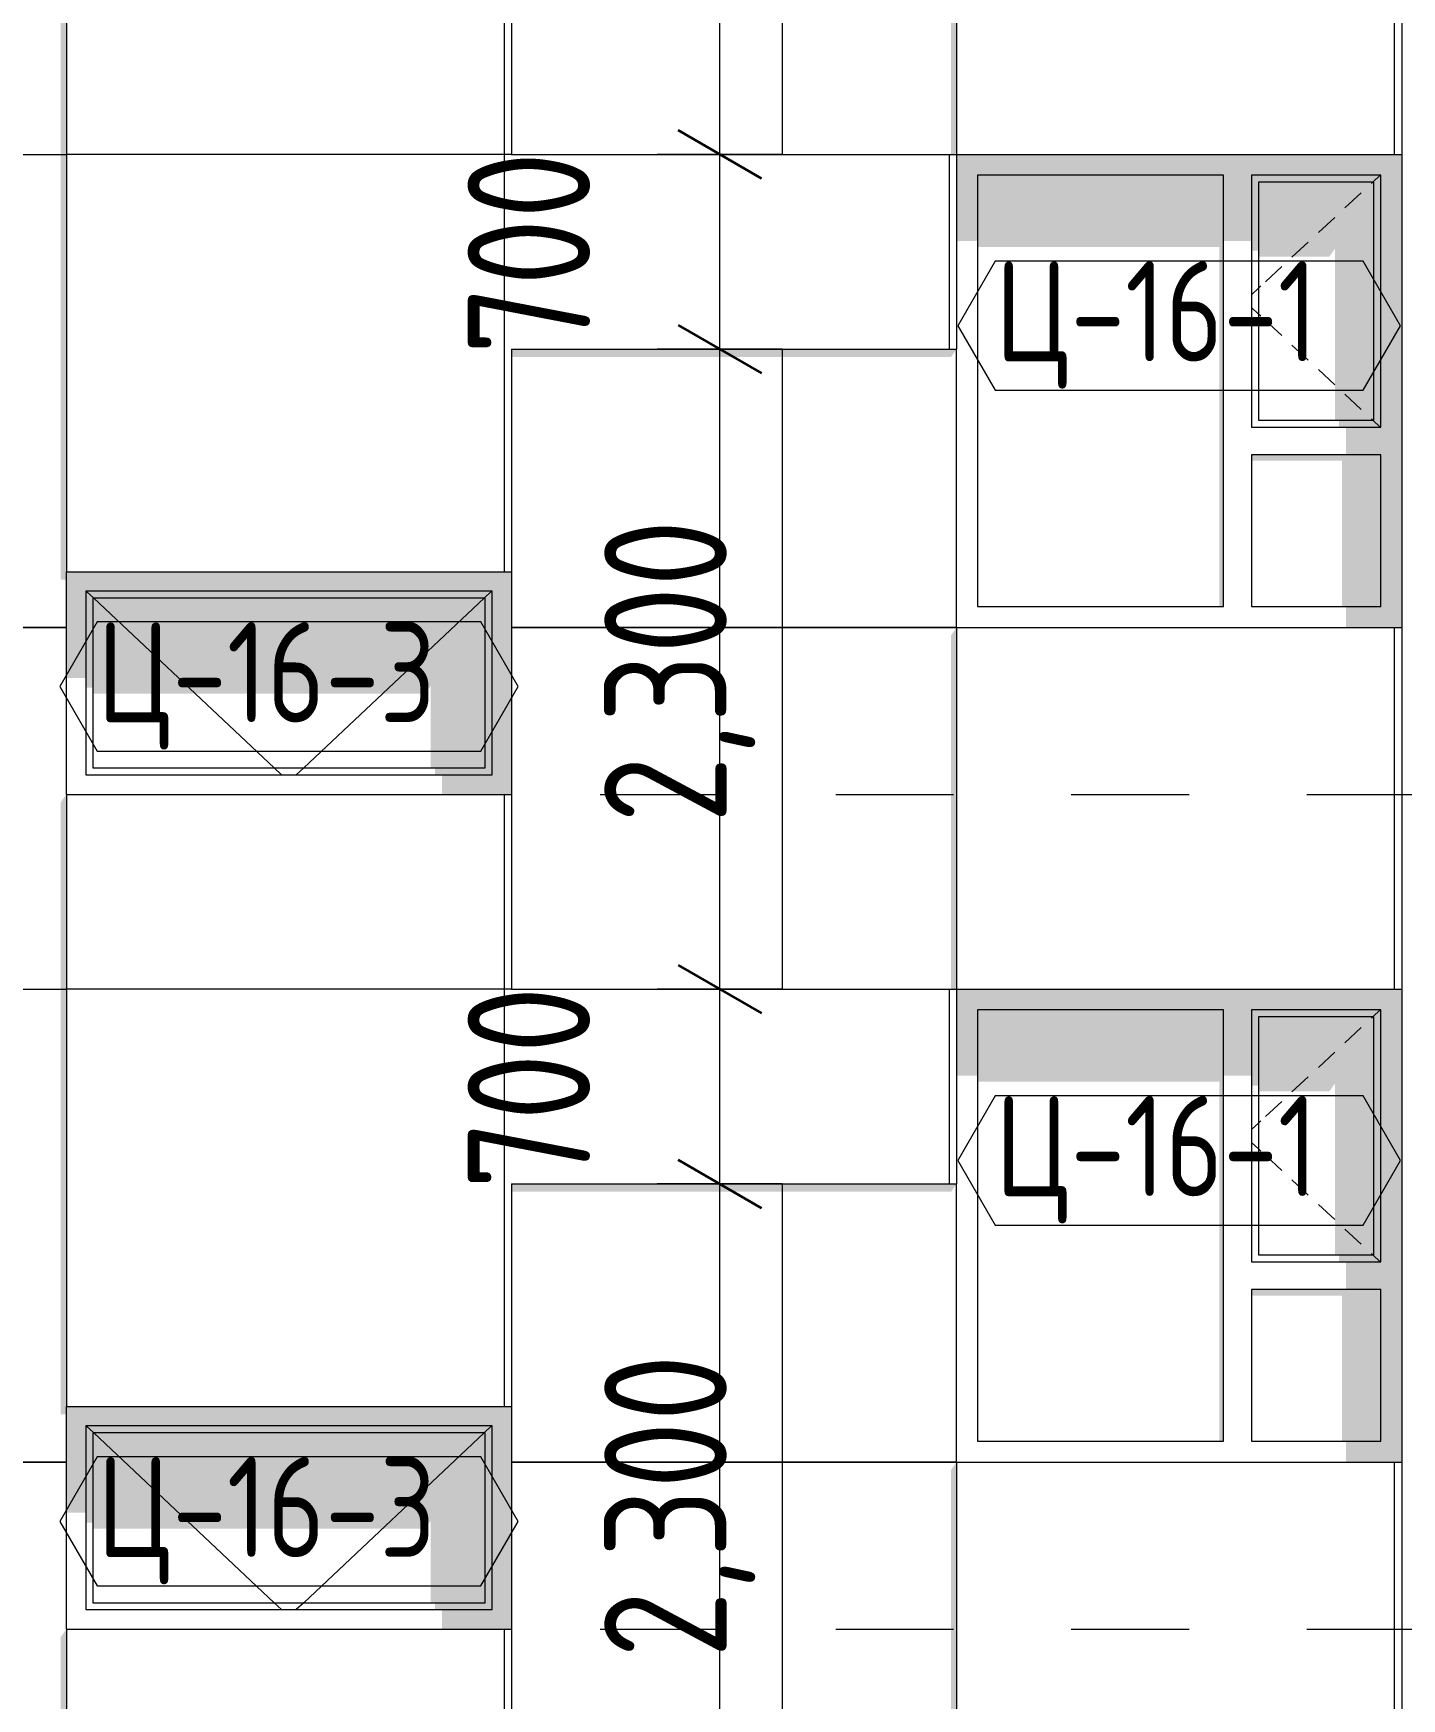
# Model space of a CAD drawing. Header units: millimetres. Extents: x 18162 to 7085488, y 72188 to 247925.
# Drawn here: x 4823421 to 4828340, y 91587 to 97572 of the extents above; entities that cross this region are included whole.
import ezdxf

# ---------------------------------------------------------------- set-up
doc = ezdxf.new("R2010")
doc.units = ezdxf.units.MM
doc.header["$MEASUREMENT"] = 0
doc.linetypes.add('Dashed', pattern=[423.333333, 211.666667, -211.666667])
doc.layers.add('Archicad Windows', color=7, linetype='Continuous')
doc.layers.add('Structural - Bearing', color=7, linetype='Continuous')
doc.styles.add('GENERATED_STYLE_3', font='', dxfattribs={"width": 0.8})
doc.styles.get('GENERATED_STYLE_3').set_extended_font_data('ISOCPEUR MON')
doc.dimstyles.new('GENERATED_STYLE__16', dxfattribs={"dimtxt": 440.00001, "dimasz": 228, "dimexe": 0.18, "dimexo": 0.0625, "dimgap": 0, "dimtad": 1, "dimdec": 0, "dimzin": 0, "dimdsep": 46, "dimtxsty": 'GENERATED_STYLE_3', "dimblk": 'ARROWHEAD_2', "dimblk1": 'ARROWHEAD_2', "dimblk2": 'ARROWHEAD_2', "dimcen": 0.09, "dimse1": 1, "dimse2": 1, "dimclrd": 13, "dimclre": 13, "dimclrt": 13, "dimadec": 0, "dimazin": 0, "dimtfac": 1, "dimtdec": 4, "dimtmove": 0, "dimatfit": 3, "dimfxl": 1, "dimtolj": 1, "dimtzin": 0, "dimarcsym": 0})

# ---------------------------------------------------------------- blocks, each defined once
blk = doc.blocks.new('*X1772', base_point=(4860813, 82836.7))
at = {"layer": 'Structural - Bearing', "color": 8, "linetype": 'Continuous', "lineweight": 13}
for p, q in [((4822913, 94136.7), (4823539.5, 94136.7)), ((4822913, 92436.7), (4823539.5, 92436.7)), ((4823539.5, 92436.7), (4822913, 92436.7))]:
    blk.add_line(p, q, dxfattribs=at)
blk = doc.blocks.new('*X1773', base_point=(4860813, 82836.7))
at = {"layer": 'Structural - Bearing', "color": 8, "linetype": 'Continuous', "lineweight": 13}
for p, q in [((4826113, 93436.7), (4826113, 92436.7)), ((4825139.5, 92436.7), (4825613, 92436.7)), ((4825613, 92436.7), (4825139.5, 92436.7)), ((4826113, 92436.7), (4825613, 92436.7)), ((4825613, 92436.7), (4826113, 92436.7)), ((4826113, 92436.7), (4826739.5, 92436.7)), ((4826113, 92436.7), (4826113, 91836.7)), ((4826739.5, 92436.7), (4826113, 92436.7)), ((4826113, 91836.7), (4826113, 91736.7))]:
    blk.add_line(p, q, dxfattribs=at)
blk = doc.blocks.new('*X1774', base_point=(4860813, 82836.7))
at = {"layer": 'Structural - Bearing', "color": 8, "linetype": 'Continuous', "lineweight": 13}
for p, q in [((4826113, 94736.7), (4826113, 94136.7)), ((4825139.5, 94136.7), (4825613, 94136.7)), ((4825613, 94136.7), (4826113, 94136.7)), ((4826113, 94136.7), (4826739.5, 94136.7))]:
    blk.add_line(p, q, dxfattribs=at)
blk = doc.blocks.new('*X1780', base_point=(4860813, 82836.7))
at = {"layer": 'Structural - Bearing', "color": 8, "linetype": 'Continuous', "lineweight": 13}
for p, q in [((4822913, 97136.7), (4823539.5, 97136.7)), ((4822913, 95436.7), (4823539.5, 95436.7)), ((4823539.5, 95436.7), (4822913, 95436.7))]:
    blk.add_line(p, q, dxfattribs=at)
blk = doc.blocks.new('*X1784', base_point=(4860813, 82836.7))
at = {"layer": 'Structural - Bearing', "color": 8, "linetype": 'Continuous', "lineweight": 13}
for p, q in [((4826113, 97736.7), (4826113, 97136.7)), ((4825139.5, 97136.7), (4825613, 97136.7)), ((4825613, 97136.7), (4826113, 97136.7)), ((4826113, 97136.7), (4826739.5, 97136.7))]:
    blk.add_line(p, q, dxfattribs=at)
blk = doc.blocks.new('*X1785', base_point=(4860813, 82836.7))
at = {"layer": 'Structural - Bearing', "color": 8, "linetype": 'Continuous', "lineweight": 13}
for p, q in [((4826113, 96436.7), (4826113, 95436.7)), ((4825139.5, 95436.7), (4825613, 95436.7)), ((4825613, 95436.7), (4825139.5, 95436.7)), ((4826113, 95436.7), (4825613, 95436.7)), ((4825613, 95436.7), (4826113, 95436.7)), ((4826113, 95436.7), (4826739.5, 95436.7)), ((4826113, 95436.7), (4826113, 94836.7)), ((4826739.5, 95436.7), (4826113, 95436.7)), ((4826113, 94836.7), (4826113, 94736.7))]:
    blk.add_line(p, q, dxfattribs=at)
blk = doc.blocks.new('*X1975', base_point=(4860813, 82836.7))
at = {"layer": 'Structural - Bearing', "color": 8, "linetype": 'Continuous', "lineweight": 13}
for p, q in [((4826113, 91736.7), (4826113, 91136.7)), ((4826302.2, 91136.7), (4826739.5, 91136.7))]:
    blk.add_line(p, q, dxfattribs=at)
blk = doc.blocks.new('*X1992', base_point=(4860813, 82836.7))
at = {"layer": 'Structural - Bearing', "color": 7, "linetype": 'Continuous', "lineweight": 9}
for p, q in [((4825113, 91836.7), (4825113, 89636.7)), ((4824013, 91136.7), (4823539.5, 91136.7)), ((4825113, 91136.7), (4824013, 91136.7)), ((4825139.5, 91136.7), (4825113, 91136.7))]:
    blk.add_line(p, q, dxfattribs=at)
blk = doc.blocks.new('*X1993', base_point=(4860813, 82836.7))
at = {"layer": 'Structural - Bearing', "color": 7, "linetype": 'Continuous', "lineweight": 9}
for p, q in [((4825113, 94836.7), (4825113, 92636.7)), ((4824013, 94136.7), (4823539.5, 94136.7)), ((4825113, 94136.7), (4824013, 94136.7)), ((4825139.5, 94136.7), (4825113, 94136.7))]:
    blk.add_line(p, q, dxfattribs=at)
blk = doc.blocks.new('*X1994', base_point=(4860813, 82836.7))
at = {"layer": 'Structural - Bearing', "color": 7, "linetype": 'Continuous', "lineweight": 9}
for p, q in [((4825113, 97836.7), (4825113, 95636.7)), ((4824013, 97136.7), (4823539.5, 97136.7)), ((4825113, 97136.7), (4824013, 97136.7)), ((4825139.5, 97136.7), (4825113, 97136.7))]:
    blk.add_line(p, q, dxfattribs=at)
blk = doc.blocks.new('*X2008', base_point=(4860813, 82836.7))
at = {"layer": 'Structural - Bearing', "color": 7, "linetype": 'Continuous', "lineweight": 9}
blk.add_line((4826713, 94136.7), (4826713, 93436.7), dxfattribs=at)
blk = doc.blocks.new('*X2009', base_point=(4860813, 82836.7))
at = {"layer": 'Structural - Bearing', "color": 7, "linetype": 'Continuous', "lineweight": 9}
blk.add_line((4826713, 97136.7), (4826713, 96436.7), dxfattribs=at)
blk = doc.blocks.new('*X2021', base_point=(4860813, 82836.7))
at = {"layer": 'Structural - Bearing', "color": 7, "linetype": 'Continuous', "lineweight": 9}
for p, q in [((4828313, 92436.7), (4828313, 91836.7)), ((4828313, 91836.7), (4828313, 91136.7))]:
    blk.add_line(p, q, dxfattribs=at)
blk = doc.blocks.new('*X2022', base_point=(4860813, 82836.7))
at = {"layer": 'Structural - Bearing', "color": 7, "linetype": 'Continuous', "lineweight": 9}
for p, q in [((4828313, 95436.7), (4828313, 94836.7)), ((4828313, 94836.7), (4828313, 94136.7))]:
    blk.add_line(p, q, dxfattribs=at)
blk = doc.blocks.new('*X2023', base_point=(4860813, 82836.7))
at = {"layer": 'Structural - Bearing', "color": 7, "linetype": 'Continuous', "lineweight": 9}
for p, q in [((4828313, 98436.7), (4828313, 97836.7)), ((4828313, 97836.7), (4828313, 97136.7))]:
    blk.add_line(p, q, dxfattribs=at)
blk = doc.blocks.new('*D2126', base_point=(4860813, 82836.7))
at = {"color": 13, "linetype": 'Continuous', "lineweight": 13}
for p, q in [((4825888.1, 91136.7), (4825888.1, 93436.7)), ((4826113.1, 91136.7), (4825663.1, 91136.7)), ((4825888.1, 90436.7), (4825888.1, 91136.7)), ((4826113.1, 90436.7), (4825663.1, 90436.7))]:
    blk.add_line(p, q, dxfattribs=at)
at = {"color": 12, "linetype": 'Continuous', "lineweight": 35}
for p, q in [((4825738.1, 91223.3), (4826038.1, 91050.1)), ((4825738.1, 90523.3), (4826038.1, 90350.1))]:
    blk.add_line(p, q, dxfattribs=at)
blk = doc.blocks.new('ARROWHEAD_2')
at = {"color": 0, "linetype": 'Continuous', "lineweight": 0}
for p, q in [((-0.378, -0.655), (0.378, 0.655)), ((0, 0), (-1, 0))]:
    blk.add_line(p, q, dxfattribs=at)
blk = doc.blocks.new('*D2127', base_point=(4860813, 82836.7))
at = {"color": 12, "linetype": 'Continuous', "lineweight": 35}
for p, q in [((4825738.1, 93523.3), (4826038.1, 93350.1)), ((4825738.1, 91223.3), (4826038.1, 91050.1))]:
    blk.add_line(p, q, dxfattribs=at)
at = {"color": 13, "linetype": 'Continuous', "lineweight": 13}
for p, q in [((4826113.1, 93436.7), (4825663.1, 93436.7)), ((4825888.1, 91136.7), (4825888.1, 93436.7))]:
    blk.add_line(p, q, dxfattribs=at)
at = {"color": 13, "lineweight": 13, "char_height": 440, "attachment_point": 7, "rotation": 90, "style": 'GENERATED_STYLE_3'}
for s, insert in [('\\A1;{\\pql;\\fISOCPEUR MON|b0|i0|c0|p0;\\W0.800000;700}', (4825421.8, 93417.8)), ('\\A1;{\\pql;\\fISOCPEUR MON|b0|i0|c0|p0;\\W0.800000;2,300}', (4826015.7, 91733.4))]:
    blk.add_mtext(s, dxfattribs=dict(at, insert=insert))
blk = doc.blocks.new('*D2128', base_point=(4860813, 82836.7))
at = {"color": 13, "linetype": 'Continuous', "lineweight": 13}
for p, q in [((4825888.1, 94136.7), (4825888.1, 96436.7)), ((4826113.1, 94136.7), (4825663.1, 94136.7)), ((4825888.1, 93436.7), (4825888.1, 94136.7)), ((4826113.1, 93436.7), (4825663.1, 93436.7))]:
    blk.add_line(p, q, dxfattribs=at)
at = {"color": 12, "linetype": 'Continuous', "lineweight": 35}
for p, q in [((4825738.1, 94223.3), (4826038.1, 94050.1)), ((4825738.1, 93523.3), (4826038.1, 93350.1))]:
    blk.add_line(p, q, dxfattribs=at)
blk = doc.blocks.new('*D2129', base_point=(4860813, 82836.7))
at = {"color": 12, "linetype": 'Continuous', "lineweight": 35}
for p, q in [((4825738.1, 96523.3), (4826038.1, 96350.1)), ((4825738.1, 94223.3), (4826038.1, 94050.1))]:
    blk.add_line(p, q, dxfattribs=at)
at = {"color": 13, "linetype": 'Continuous', "lineweight": 13}
for p, q in [((4826113.1, 96436.7), (4825663.1, 96436.7)), ((4825888.1, 94136.7), (4825888.1, 96436.7))]:
    blk.add_line(p, q, dxfattribs=at)
at = {"color": 13, "lineweight": 13, "char_height": 440, "attachment_point": 7, "rotation": 90, "style": 'GENERATED_STYLE_3'}
for s, insert in [('\\A1;{\\pql;\\fISOCPEUR MON|b0|i0|c0|p0;\\W0.800000;700}', (4825421.8, 96417.8)), ('\\A1;{\\pql;\\fISOCPEUR MON|b0|i0|c0|p0;\\W0.800000;2,300}', (4826015.7, 94733.4))]:
    blk.add_mtext(s, dxfattribs=dict(at, insert=insert))
blk = doc.blocks.new('*D2130', base_point=(4860813, 82836.7))
at = {"color": 13, "linetype": 'Continuous', "lineweight": 13}
for p, q in [((4825888.1, 97136.7), (4825888.1, 99436.7)), ((4826113.1, 97136.7), (4825663.1, 97136.7)), ((4825888.1, 96436.7), (4825888.1, 97136.7)), ((4826113.1, 96436.7), (4825663.1, 96436.7))]:
    blk.add_line(p, q, dxfattribs=at)
at = {"color": 12, "linetype": 'Continuous', "lineweight": 35}
for p, q in [((4825738.1, 97223.3), (4826038.1, 97050.1)), ((4825738.1, 96523.3), (4826038.1, 96350.1))]:
    blk.add_line(p, q, dxfattribs=at)
blk = doc.blocks.new('*D2131', base_point=(4860813, 82836.7))
at = {"color": 12, "linetype": 'Continuous', "lineweight": 35}
for p, q in [((4825738.1, 99523.3), (4826038.1, 99350.1)), ((4825738.1, 97223.3), (4826038.1, 97050.1))]:
    blk.add_line(p, q, dxfattribs=at)
at = {"color": 13, "linetype": 'Continuous', "lineweight": 13}
for p, q in [((4826113.1, 99436.7), (4825663.1, 99436.7)), ((4825888.1, 97136.7), (4825888.1, 99436.7))]:
    blk.add_line(p, q, dxfattribs=at)
at = {"color": 13, "lineweight": 13, "char_height": 440, "attachment_point": 7, "rotation": 90, "style": 'GENERATED_STYLE_3'}
for s, insert in [('\\A1;{\\pql;\\fISOCPEUR MON|b0|i0|c0|p0;\\W0.800000;700}', (4825421.8, 99417.8)), ('\\A1;{\\pql;\\fISOCPEUR MON|b0|i0|c0|p0;\\W0.800000;2,300}', (4826015.7, 97733.4))]:
    blk.add_mtext(s, dxfattribs=dict(at, insert=insert))
blk = doc.blocks.new('Label_3_3', base_point=(4827539.5, 93286.7))
at = {"color": 13, "linetype": 'Continuous', "lineweight": 13, "flags": 128}
blk.add_lwpolyline([(4826744.4, 93520.9), (4826878.5, 93288.7), (4828200.6, 93288.7), (4828334.7, 93520.9), (4828200.6, 93753.2), (4826878.5, 93753.2)], close=True, dxfattribs=at)
at = {"color": 13, "lineweight": 13, "insert": (4826878.5, 93752.5), "char_height": 360, "attachment_point": 1, "style": 'GENERATED_STYLE_3'}
blk.add_mtext('\\A1;{\\pql;\\pt0,253000;\\fISOCPEUR MON|b0|i0|c0|p0;\\W0.800000;Ц-16-1\\fISOCPEUR MON|b0|i0|c0|p0;\\W0.800000;\\A1{\\H.66x;\\S^  ;}\\fISOCPEUR MON|b0|i0|c0|p0;\\W0.800000;\\fISOCPEUR MON|b0|i0|c0|p0;\\W0.800000;\\A1{\\H.66x;\\S^  ;}\\fISOCPEUR MON|b0|i0|c0|p0;\\W0.800000; \\fISOCPEUR MON|b0|i0|c0|p0;\\W0.800000;\\fISOCPEUR MON|b0|i0|c0|p0;\\W0.800000;\\fISOCPEUR MON|b0|i0|c0|p0;\\W0.800000;\\fISOCPEUR MON|b0|i0|c0|p0;\\W0.800000;\\fISOCPEUR MON|b0|i0|c0|p0;\\W0.800000;\\fISOCPEUR MON|b0|i0|c0|p0;\\W0.800000;\\fISOCPEUR MON|b0|i0|c0|p0;\\W0.800000;\\fISOCPEUR MON|b0|i0|c0|p0;\\W0.800000;\\fISOCPEUR MON|b0|i0|c0|p0;\\W0.800000;\\fISOCPEUR MON|b0|i0|c0|p0;\\W0.800000;\\fISOCPEUR MON|b0|i0|c0|p0;\\W0.800000;\\fISOCPEUR MON|b0|i0|c0|p0;\\W0.800000;\\fISOCPEUR MON|b0|i0|c0|p0;\\W0.800000;\\fISOCPEUR MON|b0|i0|c0|p0;\\W0.800000;\\fISOCPEUR MON|b0|i0|c0|p0;\\W0.800000;\\fISOCPEUR MON|b0|i0|c0|p0;\\W0.800000;\\fISOCPEUR MON|b0|i0|c0|p0;\\W0.800000;\\fISOCPEUR MON|b0|i0|c0|p0;\\W0.800000;\\fISOCPEUR MON|b0|i0|c0|p0;\\W0.800000;\\fISOCPEUR MON|b0|i0|c0|p0;\\W0.800000;\\fISOCPEUR MON|b0|i0|c0|p0;\\W0.800000;\\fISOCPEUR MON|b0|i0|c0|p0;\\W0.800000;\\fISOCPEUR MON|b0|i0|c0|p0;\\W0.800000;\\fISOCPEUR MON|b0|i0|c0|p0;\\W0.800000;\\fISOCPEUR MON|b0|i0|c0|p0;\\W0.800000;\\fISOCPEUR MON|b0|i0|c0|p0;\\W0.800000;\\fISOCPEUR MON|b0|i0|c0|p0;\\W0.800000;\\fISOCPEUR MON|b0|i0|c0|p0;\\W0.800000;\\fISOCPEUR MON|b0|i0|c0|p0;\\W0.800000;\\fISOCPEUR MON|b0|i0|c0|p0;\\W0.800000;\\fISOCPEUR MON|b0|i0|c0|p0;\\W0.800000;\\fISOCPEUR MON|b0|i0|c0|p0;\\W0.800000;\\fISOCPEUR MON|b0|i0|c0|p0;\\W0.800000;\\fISOCPEUR MON|b0|i0|c0|p0;\\W0.800000;\\fISOCPEUR MON|b0|i0|c0|p0;\\W0.800000;\\fISOCPEUR MON|b0|i0|c0|p0;\\W0.800000;\\fISOCPEUR MON|b0|i0|c0|p0;\\W0.800000;\\fISOCPEUR MON|b0|i0|c0|p0;\\W0.800000;\\fISOCPEUR MON|b0|i0|c0|p0;\\W0.800000;\\fISOCPEUR MON|b0|i0|c0|p0;\\W0.800000;\\fISOCPEUR MON|b0|i0|c0|p0;\\W0.800000;\\fISOCPEUR MON|b0|i0|c0|p0;\\W0.800000;\\fISOCPEUR MON|b0|i0|c0|p0;\\W0.800000;}', dxfattribs=at)
blk = doc.blocks.new('Label_5_3', base_point=(4824339.5, 91989.7))
at = {"color": 13, "linetype": 'Continuous', "lineweight": 13, "flags": 128}
blk.add_lwpolyline([(4823515.6, 92224), (4823649.7, 91991.7), (4825029.3, 91991.7), (4825163.4, 92224), (4825029.3, 92456.2), (4823649.7, 92456.2)], close=True, dxfattribs=at)
at = {"color": 13, "lineweight": 13, "insert": (4823649.7, 92455.5), "char_height": 360, "attachment_point": 1, "style": 'GENERATED_STYLE_3'}
blk.add_mtext('\\A1;{\\pql;\\pt0,253000;\\fISOCPEUR MON|b0|i0|c0|p0;\\W0.800000;Ц-16-3\\fISOCPEUR MON|b0|i0|c0|p0;\\W0.800000;\\A1{\\H.66x;\\S^  ;}\\fISOCPEUR MON|b0|i0|c0|p0;\\W0.800000;\\fISOCPEUR MON|b0|i0|c0|p0;\\W0.800000;\\A1{\\H.66x;\\S^  ;}\\fISOCPEUR MON|b0|i0|c0|p0;\\W0.800000; \\fISOCPEUR MON|b0|i0|c0|p0;\\W0.800000;\\fISOCPEUR MON|b0|i0|c0|p0;\\W0.800000;\\fISOCPEUR MON|b0|i0|c0|p0;\\W0.800000;\\fISOCPEUR MON|b0|i0|c0|p0;\\W0.800000;\\fISOCPEUR MON|b0|i0|c0|p0;\\W0.800000;\\fISOCPEUR MON|b0|i0|c0|p0;\\W0.800000;\\fISOCPEUR MON|b0|i0|c0|p0;\\W0.800000;\\fISOCPEUR MON|b0|i0|c0|p0;\\W0.800000;\\fISOCPEUR MON|b0|i0|c0|p0;\\W0.800000;\\fISOCPEUR MON|b0|i0|c0|p0;\\W0.800000;\\fISOCPEUR MON|b0|i0|c0|p0;\\W0.800000;\\fISOCPEUR MON|b0|i0|c0|p0;\\W0.800000;\\fISOCPEUR MON|b0|i0|c0|p0;\\W0.800000;\\fISOCPEUR MON|b0|i0|c0|p0;\\W0.800000;\\fISOCPEUR MON|b0|i0|c0|p0;\\W0.800000;\\fISOCPEUR MON|b0|i0|c0|p0;\\W0.800000;\\fISOCPEUR MON|b0|i0|c0|p0;\\W0.800000;\\fISOCPEUR MON|b0|i0|c0|p0;\\W0.800000;\\fISOCPEUR MON|b0|i0|c0|p0;\\W0.800000;\\fISOCPEUR MON|b0|i0|c0|p0;\\W0.800000;\\fISOCPEUR MON|b0|i0|c0|p0;\\W0.800000;\\fISOCPEUR MON|b0|i0|c0|p0;\\W0.800000;\\fISOCPEUR MON|b0|i0|c0|p0;\\W0.800000;\\fISOCPEUR MON|b0|i0|c0|p0;\\W0.800000;\\fISOCPEUR MON|b0|i0|c0|p0;\\W0.800000;\\fISOCPEUR MON|b0|i0|c0|p0;\\W0.800000;\\fISOCPEUR MON|b0|i0|c0|p0;\\W0.800000;\\fISOCPEUR MON|b0|i0|c0|p0;\\W0.800000;\\fISOCPEUR MON|b0|i0|c0|p0;\\W0.800000;\\fISOCPEUR MON|b0|i0|c0|p0;\\W0.800000;\\fISOCPEUR MON|b0|i0|c0|p0;\\W0.800000;\\fISOCPEUR MON|b0|i0|c0|p0;\\W0.800000;\\fISOCPEUR MON|b0|i0|c0|p0;\\W0.800000;\\fISOCPEUR MON|b0|i0|c0|p0;\\W0.800000;\\fISOCPEUR MON|b0|i0|c0|p0;\\W0.800000;\\fISOCPEUR MON|b0|i0|c0|p0;\\W0.800000;\\fISOCPEUR MON|b0|i0|c0|p0;\\W0.800000;\\fISOCPEUR MON|b0|i0|c0|p0;\\W0.800000;\\fISOCPEUR MON|b0|i0|c0|p0;\\W0.800000;\\fISOCPEUR MON|b0|i0|c0|p0;\\W0.800000;\\fISOCPEUR MON|b0|i0|c0|p0;\\W0.800000;\\fISOCPEUR MON|b0|i0|c0|p0;\\W0.800000;\\fISOCPEUR MON|b0|i0|c0|p0;\\W0.800000;}', dxfattribs=at)
blk = doc.blocks.new('Label_8_3', base_point=(4827539.5, 96286.7))
at = {"color": 13, "linetype": 'Continuous', "lineweight": 13, "flags": 128}
blk.add_lwpolyline([(4826744.4, 96520.9), (4826878.5, 96288.7), (4828200.6, 96288.7), (4828334.7, 96520.9), (4828200.6, 96753.2), (4826878.5, 96753.2)], close=True, dxfattribs=at)
at = {"color": 13, "lineweight": 13, "insert": (4826878.5, 96752.5), "char_height": 360, "attachment_point": 1, "style": 'GENERATED_STYLE_3'}
blk.add_mtext('\\A1;{\\pql;\\pt0,253000;\\fISOCPEUR MON|b0|i0|c0|p0;\\W0.800000;Ц-16-1\\fISOCPEUR MON|b0|i0|c0|p0;\\W0.800000;\\A1{\\H.66x;\\S^  ;}\\fISOCPEUR MON|b0|i0|c0|p0;\\W0.800000;\\fISOCPEUR MON|b0|i0|c0|p0;\\W0.800000;\\A1{\\H.66x;\\S^  ;}\\fISOCPEUR MON|b0|i0|c0|p0;\\W0.800000; \\fISOCPEUR MON|b0|i0|c0|p0;\\W0.800000;\\fISOCPEUR MON|b0|i0|c0|p0;\\W0.800000;\\fISOCPEUR MON|b0|i0|c0|p0;\\W0.800000;\\fISOCPEUR MON|b0|i0|c0|p0;\\W0.800000;\\fISOCPEUR MON|b0|i0|c0|p0;\\W0.800000;\\fISOCPEUR MON|b0|i0|c0|p0;\\W0.800000;\\fISOCPEUR MON|b0|i0|c0|p0;\\W0.800000;\\fISOCPEUR MON|b0|i0|c0|p0;\\W0.800000;\\fISOCPEUR MON|b0|i0|c0|p0;\\W0.800000;\\fISOCPEUR MON|b0|i0|c0|p0;\\W0.800000;\\fISOCPEUR MON|b0|i0|c0|p0;\\W0.800000;\\fISOCPEUR MON|b0|i0|c0|p0;\\W0.800000;\\fISOCPEUR MON|b0|i0|c0|p0;\\W0.800000;\\fISOCPEUR MON|b0|i0|c0|p0;\\W0.800000;\\fISOCPEUR MON|b0|i0|c0|p0;\\W0.800000;\\fISOCPEUR MON|b0|i0|c0|p0;\\W0.800000;\\fISOCPEUR MON|b0|i0|c0|p0;\\W0.800000;\\fISOCPEUR MON|b0|i0|c0|p0;\\W0.800000;\\fISOCPEUR MON|b0|i0|c0|p0;\\W0.800000;\\fISOCPEUR MON|b0|i0|c0|p0;\\W0.800000;\\fISOCPEUR MON|b0|i0|c0|p0;\\W0.800000;\\fISOCPEUR MON|b0|i0|c0|p0;\\W0.800000;\\fISOCPEUR MON|b0|i0|c0|p0;\\W0.800000;\\fISOCPEUR MON|b0|i0|c0|p0;\\W0.800000;\\fISOCPEUR MON|b0|i0|c0|p0;\\W0.800000;\\fISOCPEUR MON|b0|i0|c0|p0;\\W0.800000;\\fISOCPEUR MON|b0|i0|c0|p0;\\W0.800000;\\fISOCPEUR MON|b0|i0|c0|p0;\\W0.800000;\\fISOCPEUR MON|b0|i0|c0|p0;\\W0.800000;\\fISOCPEUR MON|b0|i0|c0|p0;\\W0.800000;\\fISOCPEUR MON|b0|i0|c0|p0;\\W0.800000;\\fISOCPEUR MON|b0|i0|c0|p0;\\W0.800000;\\fISOCPEUR MON|b0|i0|c0|p0;\\W0.800000;\\fISOCPEUR MON|b0|i0|c0|p0;\\W0.800000;\\fISOCPEUR MON|b0|i0|c0|p0;\\W0.800000;\\fISOCPEUR MON|b0|i0|c0|p0;\\W0.800000;\\fISOCPEUR MON|b0|i0|c0|p0;\\W0.800000;\\fISOCPEUR MON|b0|i0|c0|p0;\\W0.800000;\\fISOCPEUR MON|b0|i0|c0|p0;\\W0.800000;\\fISOCPEUR MON|b0|i0|c0|p0;\\W0.800000;\\fISOCPEUR MON|b0|i0|c0|p0;\\W0.800000;\\fISOCPEUR MON|b0|i0|c0|p0;\\W0.800000;\\fISOCPEUR MON|b0|i0|c0|p0;\\W0.800000;}', dxfattribs=at)
blk = doc.blocks.new('Label_10_3', base_point=(4824339.5, 94989.7))
at = {"color": 13, "linetype": 'Continuous', "lineweight": 13, "flags": 128}
blk.add_lwpolyline([(4823515.6, 95224), (4823649.7, 94991.7), (4825029.3, 94991.7), (4825163.4, 95224), (4825029.3, 95456.2), (4823649.7, 95456.2)], close=True, dxfattribs=at)
at = {"color": 13, "lineweight": 13, "insert": (4823649.7, 95455.5), "char_height": 360, "attachment_point": 1, "style": 'GENERATED_STYLE_3'}
blk.add_mtext('\\A1;{\\pql;\\pt0,253000;\\fISOCPEUR MON|b0|i0|c0|p0;\\W0.800000;Ц-16-3\\fISOCPEUR MON|b0|i0|c0|p0;\\W0.800000;\\A1{\\H.66x;\\S^  ;}\\fISOCPEUR MON|b0|i0|c0|p0;\\W0.800000;\\fISOCPEUR MON|b0|i0|c0|p0;\\W0.800000;\\A1{\\H.66x;\\S^  ;}\\fISOCPEUR MON|b0|i0|c0|p0;\\W0.800000; \\fISOCPEUR MON|b0|i0|c0|p0;\\W0.800000;\\fISOCPEUR MON|b0|i0|c0|p0;\\W0.800000;\\fISOCPEUR MON|b0|i0|c0|p0;\\W0.800000;\\fISOCPEUR MON|b0|i0|c0|p0;\\W0.800000;\\fISOCPEUR MON|b0|i0|c0|p0;\\W0.800000;\\fISOCPEUR MON|b0|i0|c0|p0;\\W0.800000;\\fISOCPEUR MON|b0|i0|c0|p0;\\W0.800000;\\fISOCPEUR MON|b0|i0|c0|p0;\\W0.800000;\\fISOCPEUR MON|b0|i0|c0|p0;\\W0.800000;\\fISOCPEUR MON|b0|i0|c0|p0;\\W0.800000;\\fISOCPEUR MON|b0|i0|c0|p0;\\W0.800000;\\fISOCPEUR MON|b0|i0|c0|p0;\\W0.800000;\\fISOCPEUR MON|b0|i0|c0|p0;\\W0.800000;\\fISOCPEUR MON|b0|i0|c0|p0;\\W0.800000;\\fISOCPEUR MON|b0|i0|c0|p0;\\W0.800000;\\fISOCPEUR MON|b0|i0|c0|p0;\\W0.800000;\\fISOCPEUR MON|b0|i0|c0|p0;\\W0.800000;\\fISOCPEUR MON|b0|i0|c0|p0;\\W0.800000;\\fISOCPEUR MON|b0|i0|c0|p0;\\W0.800000;\\fISOCPEUR MON|b0|i0|c0|p0;\\W0.800000;\\fISOCPEUR MON|b0|i0|c0|p0;\\W0.800000;\\fISOCPEUR MON|b0|i0|c0|p0;\\W0.800000;\\fISOCPEUR MON|b0|i0|c0|p0;\\W0.800000;\\fISOCPEUR MON|b0|i0|c0|p0;\\W0.800000;\\fISOCPEUR MON|b0|i0|c0|p0;\\W0.800000;\\fISOCPEUR MON|b0|i0|c0|p0;\\W0.800000;\\fISOCPEUR MON|b0|i0|c0|p0;\\W0.800000;\\fISOCPEUR MON|b0|i0|c0|p0;\\W0.800000;\\fISOCPEUR MON|b0|i0|c0|p0;\\W0.800000;\\fISOCPEUR MON|b0|i0|c0|p0;\\W0.800000;\\fISOCPEUR MON|b0|i0|c0|p0;\\W0.800000;\\fISOCPEUR MON|b0|i0|c0|p0;\\W0.800000;\\fISOCPEUR MON|b0|i0|c0|p0;\\W0.800000;\\fISOCPEUR MON|b0|i0|c0|p0;\\W0.800000;\\fISOCPEUR MON|b0|i0|c0|p0;\\W0.800000;\\fISOCPEUR MON|b0|i0|c0|p0;\\W0.800000;\\fISOCPEUR MON|b0|i0|c0|p0;\\W0.800000;\\fISOCPEUR MON|b0|i0|c0|p0;\\W0.800000;\\fISOCPEUR MON|b0|i0|c0|p0;\\W0.800000;\\fISOCPEUR MON|b0|i0|c0|p0;\\W0.800000;\\fISOCPEUR MON|b0|i0|c0|p0;\\W0.800000;\\fISOCPEUR MON|b0|i0|c0|p0;\\W0.800000;\\fISOCPEUR MON|b0|i0|c0|p0;\\W0.800000;}', dxfattribs=at)

msp = doc.modelspace()

# ---------------------------------------------------------------- hatches: boundary and pattern name
at = {"layer": 'Archicad Windows', "linetype": 'Continuous', "lineweight": 0}
for points in [[(4827699.5, 97061.7), (4827799.5, 97061.7), (4828264.5, 97061.7), (4828339.5, 97061.7), (4828339.5, 97136.7), (4826739.5, 97136.7), (4826739.5, 97061.7), (4826814.5, 97061.7)], [(4826739.5, 96825.6), (4826814.5, 96825.6), (4826814.5, 97061.7), (4826739.5, 97061.7)], [(4827699.5, 97061.7), (4826814.5, 97061.7), (4826814.5, 96804.3), (4827684.5, 96804.3), (4827684.5, 95511.7), (4827699.5, 95511.7)], [(4827799.5, 97061.7), (4827699.5, 97061.7), (4827699.5, 96825.6), (4827799.5, 96825.6)], [(4828264.5, 97061.7), (4827799.5, 97061.7), (4827799.5, 97036.7), (4827824.5, 97036.7), (4828239.5, 97036.7), (4828264.5, 97036.7)], [(4827799.5, 97036.7), (4827799.5, 96790.2), (4827824.5, 96790.2), (4827824.5, 97036.7)], [(4828239.5, 97036.7), (4827824.5, 97036.7), (4827824.5, 96769), (4828079.5, 96769), (4828099.5, 96797.3), (4828099.5, 96181.7), (4828239.5, 96181.7)], [(4828239.5, 96181.7), (4828264.5, 96181.7), (4828264.5, 97036.7), (4828239.5, 97036.7)], [(4828264.5, 96156.7), (4828264.5, 96056.7), (4828264.5, 95511.7), (4828339.5, 95511.7), (4828339.5, 97061.7), (4828264.5, 97061.7)], [(4828264.5, 96181.7), (4828114.5, 96181.7), (4828114.5, 96156.7), (4828264.5, 96156.7)], [(4828264.5, 96156.7), (4828139.5, 96156.7), (4828139.5, 96056.7), (4828264.5, 96056.7)], [(4828264.5, 96056.7), (4827799.5, 96056.7), (4827799.5, 96035.5), (4828124.5, 96035.5), (4828124.5, 95511.7), (4828264.5, 95511.7)], [(4823539.5, 95566.7), (4823609.5, 95566.7), (4825069.5, 95566.7), (4825139.5, 95566.7), (4825139.5, 95636.7), (4823539.5, 95636.7)], [(4823609.5, 95566.7), (4823539.5, 95566.7), (4823539.5, 95254.8), (4823609.5, 95254.8)], [(4823609.5, 95566.7), (4823609.5, 95541.7), (4823634.5, 95541.7), (4825044.5, 95541.7), (4825069.5, 95541.7), (4825069.5, 95566.7)], [(4823609.5, 95541.7), (4823609.5, 95219.5), (4823634.5, 95219.5), (4823634.5, 95541.7)], [(4825044.5, 95541.7), (4823634.5, 95541.7), (4823634.5, 95198.3), (4824829.5, 95198.3), (4824849.5, 95226.6), (4824849.5, 94931.7), (4825044.5, 94931.7)], [(4825044.5, 95541.7), (4825044.5, 94931.7), (4825069.5, 94931.7), (4825069.5, 95541.7)], [(4825139.5, 95566.7), (4825069.5, 95566.7), (4825069.5, 94906.7), (4825139.5, 94906.7)], [(4828139.5, 95436.7), (4828339.5, 95436.7), (4828339.5, 95511.7), (4828139.5, 95511.7)], [(4825069.5, 94931.7), (4824864.5, 94931.7), (4824864.5, 94906.7), (4825069.5, 94906.7)], [(4825139.5, 94906.7), (4824889.5, 94906.7), (4824889.5, 94836.7), (4825139.5, 94836.7)], [(4827699.5, 94061.7), (4827799.5, 94061.7), (4828264.5, 94061.7), (4828339.5, 94061.7), (4828339.5, 94136.7), (4826739.5, 94136.7), (4826739.5, 94061.7), (4826814.5, 94061.7)], [(4826814.5, 94061.7), (4826739.5, 94061.7), (4826739.5, 93825.6), (4826814.5, 93825.6)], [(4827699.5, 94061.7), (4826814.5, 94061.7), (4826814.5, 93804.3), (4827684.5, 93804.3), (4827684.5, 92511.7), (4827699.5, 92511.7)], [(4827799.5, 94061.7), (4827699.5, 94061.7), (4827699.5, 93825.6), (4827799.5, 93825.6)], [(4828264.5, 94061.7), (4827799.5, 94061.7), (4827799.5, 94036.7), (4827824.5, 94036.7), (4828239.5, 94036.7), (4828264.5, 94036.7)], [(4827799.5, 94036.7), (4827799.5, 93790.2), (4827824.5, 93790.2), (4827824.5, 94036.7)], [(4828239.5, 94036.7), (4827824.5, 94036.7), (4827824.5, 93769), (4828079.5, 93769), (4828099.5, 93797.3), (4828099.5, 93181.7), (4828239.5, 93181.7)], [(4828239.5, 93181.7), (4828264.5, 93181.7), (4828264.5, 94036.7), (4828239.5, 94036.7)], [(4828264.5, 93156.7), (4828264.5, 93056.7), (4828264.5, 92511.7), (4828339.5, 92511.7), (4828339.5, 94061.7), (4828264.5, 94061.7)], [(4828264.5, 93181.7), (4828114.5, 93181.7), (4828114.5, 93156.7), (4828264.5, 93156.7)], [(4828264.5, 93156.7), (4828139.5, 93156.7), (4828139.5, 93056.7), (4828264.5, 93056.7)], [(4828264.5, 93056.7), (4827799.5, 93056.7), (4827799.5, 93035.5), (4828124.5, 93035.5), (4828124.5, 92511.7), (4828264.5, 92511.7)], [(4825139.5, 92636.7), (4823539.5, 92636.7), (4823539.5, 92566.7), (4823609.5, 92566.7), (4825069.5, 92566.7), (4825139.5, 92566.7)], [(4823609.5, 92566.7), (4823539.5, 92566.7), (4823539.5, 92254.8), (4823609.5, 92254.8)], [(4825069.5, 92566.7), (4823609.5, 92566.7), (4823609.5, 92541.7), (4823634.5, 92541.7), (4825044.5, 92541.7), (4825069.5, 92541.7)], [(4823609.5, 92541.7), (4823609.5, 92219.5), (4823634.5, 92219.5), (4823634.5, 92541.7)], [(4823634.5, 92541.7), (4823634.5, 92198.3), (4824829.5, 92198.3), (4824849.5, 92226.6), (4824849.5, 91931.7), (4825044.5, 91931.7), (4825044.5, 92541.7)], [(4825044.5, 92541.7), (4825044.5, 91931.7), (4825069.5, 91931.7), (4825069.5, 92541.7)], [(4825139.5, 92566.7), (4825069.5, 92566.7), (4825069.5, 91906.7), (4825139.5, 91906.7)], [(4828139.5, 92436.7), (4828339.5, 92436.7), (4828339.5, 92511.7), (4828139.5, 92511.7)], [(4825069.5, 91931.7), (4824864.5, 91931.7), (4824864.5, 91906.7), (4825069.5, 91906.7)], [(4825139.5, 91906.7), (4824889.5, 91906.7), (4824889.5, 91836.7), (4825139.5, 91836.7)]]:
    msp.add_hatch(color=49, dxfattribs=at).paths.add_polyline_path(points)
at = {"layer": 'Structural - Bearing', "linetype": 'Continuous', "lineweight": 0}
for points in [[(4823539.5, 97736.7), (4823519.5, 97736.7), (4823519.5, 95608.4), (4823539.5, 95608.4)], [(4826719.5, 97736.7), (4826719.5, 97136.7), (4826739.5, 97136.7), (4826739.5, 97736.7)], [(4826739.5, 96436.7), (4825139.5, 96436.7), (4825139.5, 96408.4), (4826719.5, 96408.4)], [(4826719.5, 95408.4), (4826719.5, 94736.7), (4826739.5, 94736.7), (4826739.5, 95436.7)], [(4823519.5, 94808.4), (4823519.5, 94736.7), (4823539.5, 94736.7), (4823539.5, 94836.7)], [(4823519.5, 92608.4), (4823539.5, 92608.4), (4823539.5, 94736.7), (4823519.5, 94736.7)], [(4826719.5, 94736.7), (4826719.5, 94136.7), (4826739.5, 94136.7), (4826739.5, 94736.7)], [(4825139.5, 93436.7), (4825139.5, 93408.4), (4826719.5, 93408.4), (4826739.5, 93436.7)], [(4826719.5, 92408.4), (4826719.5, 91736.7), (4826739.5, 91736.7), (4826739.5, 92436.7)], [(4823519.5, 91808.4), (4823519.5, 91736.7), (4823539.5, 91736.7), (4823539.5, 91836.7)], [(4823519.5, 91736.7), (4823519.5, 89608.4), (4823539.5, 89608.4), (4823539.5, 91736.7)], [(4826719.5, 91136.7), (4826739.5, 91136.7), (4826739.5, 91736.7), (4826719.5, 91736.7)]]:
    msp.add_hatch(color=49, dxfattribs=at).paths.add_polyline_path(points)

# ---------------------------------------------------------------- linework, layer by layer
at = {"color": 8, "linetype": 'Dashed', "lineweight": 13, "ltscale": 2}
for p, q in [((4805138.5, 94836.7), (4846132, 94836.7)), ((4805138.5, 91836.7), (4846132, 91836.7))]:
    msp.add_line(p, q, dxfattribs=at)
at = {"layer": 'Archicad Windows', "color": 7, "linetype": 'Continuous', "lineweight": 13}
for p, q in [((4828339.5, 97136.7), (4828339.5, 95436.7)), ((4826739.5, 95436.7), (4826739.5, 96436.7)), ((4823539.5, 94836.7), (4823539.5, 95636.7)), ((4825139.5, 95636.7), (4825139.5, 94836.7)), ((4828339.5, 94136.7), (4828339.5, 92436.7)), ((4826739.5, 92436.7), (4826739.5, 93436.7)), ((4823539.5, 91836.7), (4823539.5, 92636.7)), ((4825139.5, 92636.7), (4825139.5, 91836.7))]:
    msp.add_line(p, q, dxfattribs=at)
at = {"layer": 'Archicad Windows', "color": 7, "linetype": 'Continuous', "lineweight": 9}
for p, q in [((4826814.5, 97061.7), (4826814.5, 95511.7)), ((4827699.5, 97061.7), (4826814.5, 97061.7)), ((4827699.5, 95511.7), (4827699.5, 97061.7)), ((4827799.5, 97061.7), (4827799.5, 96156.7)), ((4828264.5, 97061.7), (4827799.5, 97061.7)), ((4827824.5, 97036.7), (4827824.5, 96181.7)), ((4828239.5, 97036.7), (4827824.5, 97036.7)), ((4828235.6, 97036.7), (4828230.9, 97032.3)), ((4828262.6, 97061.7), (4828235.6, 97036.7)), ((4828239.5, 96181.7), (4828239.5, 97036.7)), ((4828264.5, 96156.7), (4828264.5, 97061.7)), ((4828194.2, 96998.3), (4828135.5, 96943.9)), ((4828098.9, 96909.9), (4828040.2, 96855.5)), ((4828003.5, 96821.5), (4827944.9, 96767.1)), ((4827908.2, 96733.1), (4827849.5, 96678.7)), ((4827833.2, 96663.6), (4827824.5, 96655.5)), ((4827824.5, 96655.5), (4827799.5, 96632.4)), ((4827824.5, 96562.8), (4827799.5, 96586)), ((4827833.2, 96554.8), (4827824.5, 96562.8)), ((4827908.2, 96485.2), (4827849.5, 96539.6)), ((4828003.5, 96396.8), (4827944.9, 96451.2)), ((4828098.9, 96308.5), (4828040.2, 96362.9)), ((4828194.2, 96220.1), (4828135.5, 96274.5)), ((4827824.5, 96181.7), (4828239.5, 96181.7)), ((4828235.6, 96181.7), (4828230.9, 96186.1)), ((4828262.6, 96156.7), (4828235.6, 96181.7)), ((4827799.5, 96156.7), (4828264.5, 96156.7)), ((4827799.5, 96056.7), (4827799.5, 95511.7)), ((4828264.5, 96056.7), (4827799.5, 96056.7)), ((4828264.5, 95511.7), (4828264.5, 96056.7)), ((4823609.5, 95566.7), (4823609.5, 94906.7)), ((4825069.5, 95566.7), (4823609.5, 95566.7)), ((4823611.1, 95566.7), (4823637.7, 95541.7)), ((4823634.5, 95541.7), (4823634.5, 94931.7)), ((4825044.5, 95541.7), (4823634.5, 95541.7)), ((4823637.7, 95541.7), (4824286.3, 94931.7)), ((4825041.3, 95541.7), (4824392.7, 94931.7)), ((4825067.9, 95566.7), (4825041.3, 95541.7)), ((4825044.5, 94931.7), (4825044.5, 95541.7)), ((4825069.5, 94906.7), (4825069.5, 95566.7)), ((4826814.5, 95511.7), (4827699.5, 95511.7)), ((4827799.5, 95511.7), (4828264.5, 95511.7)), ((4823634.5, 94931.7), (4825044.5, 94931.7)), ((4824286.3, 94931.7), (4824312.9, 94906.7)), ((4824392.7, 94931.7), (4824366.1, 94906.7)), ((4823609.5, 94906.7), (4825069.5, 94906.7)), ((4826814.5, 94061.7), (4826814.5, 92511.7)), ((4827699.5, 94061.7), (4826814.5, 94061.7)), ((4827699.5, 92511.7), (4827699.5, 94061.7)), ((4827799.5, 94061.7), (4827799.5, 93156.7)), ((4828264.5, 94061.7), (4827799.5, 94061.7)), ((4827824.5, 94036.7), (4827824.5, 93181.7)), ((4828239.5, 94036.7), (4827824.5, 94036.7)), ((4828235.6, 94036.7), (4828230.9, 94032.3)), ((4828262.6, 94061.7), (4828235.6, 94036.7)), ((4828239.5, 93181.7), (4828239.5, 94036.7)), ((4828264.5, 93156.7), (4828264.5, 94061.7)), ((4828194.2, 93998.3), (4828135.5, 93943.9)), ((4828098.9, 93909.9), (4828040.2, 93855.5)), ((4828003.5, 93821.5), (4827944.9, 93767.1)), ((4827908.2, 93733.1), (4827849.5, 93678.7)), ((4827824.5, 93655.5), (4827799.5, 93632.4)), ((4827833.2, 93663.6), (4827824.5, 93655.5)), ((4827824.5, 93562.8), (4827799.5, 93586)), ((4827833.2, 93554.8), (4827824.5, 93562.8)), ((4827908.2, 93485.2), (4827849.5, 93539.6)), ((4828003.5, 93396.8), (4827944.9, 93451.2)), ((4828098.9, 93308.5), (4828040.2, 93362.9)), ((4828194.2, 93220.1), (4828135.5, 93274.5)), ((4827799.5, 93156.7), (4828264.5, 93156.7)), ((4827824.5, 93181.7), (4828239.5, 93181.7)), ((4828235.6, 93181.7), (4828230.9, 93186.1)), ((4828262.6, 93156.7), (4828235.6, 93181.7)), ((4827799.5, 93056.7), (4827799.5, 92511.7)), ((4828264.5, 93056.7), (4827799.5, 93056.7)), ((4828264.5, 92511.7), (4828264.5, 93056.7)), ((4823609.5, 92566.7), (4823609.5, 91906.7)), ((4825069.5, 92566.7), (4823609.5, 92566.7)), ((4823611.1, 92566.7), (4823637.7, 92541.7)), ((4823634.5, 92541.7), (4823634.5, 91931.7)), ((4825044.5, 92541.7), (4823634.5, 92541.7)), ((4823637.7, 92541.7), (4824286.3, 91931.7)), ((4825041.3, 92541.7), (4824392.7, 91931.7)), ((4825067.9, 92566.7), (4825041.3, 92541.7)), ((4825044.5, 91931.7), (4825044.5, 92541.7)), ((4825069.5, 91906.7), (4825069.5, 92566.7)), ((4826814.5, 92511.7), (4827699.5, 92511.7)), ((4827799.5, 92511.7), (4828264.5, 92511.7)), ((4823634.5, 91931.7), (4825044.5, 91931.7)), ((4824286.3, 91931.7), (4824312.9, 91906.7)), ((4824392.7, 91931.7), (4824366.1, 91906.7)), ((4823609.5, 91906.7), (4825069.5, 91906.7))]:
    msp.add_line(p, q, dxfattribs=at)
at = {"layer": 'Structural - Bearing', "color": 7, "linetype": 'Continuous', "lineweight": 13}
for p, q in [((4826739.5, 98436.7), (4826739.5, 97136.7)), ((4828339.5, 98436.7), (4828339.5, 97136.7)), ((4823539.5, 97836.7), (4823539.5, 95636.7)), ((4825139.5, 97836.7), (4825139.5, 97136.7)), ((4825139.5, 97136.7), (4826739.5, 97136.7)), ((4826739.5, 97136.7), (4826739.5, 96436.7)), ((4826739.5, 97136.7), (4828339.5, 97136.7)), ((4825139.5, 96436.7), (4825139.5, 95636.7)), ((4825139.5, 96436.7), (4826739.5, 96436.7)), ((4823539.5, 95636.7), (4825139.5, 95636.7)), ((4826739.5, 95436.7), (4828339.5, 95436.7)), ((4826739.5, 95436.7), (4826739.5, 94136.7)), ((4828339.5, 95436.7), (4828339.5, 94136.7)), ((4823539.5, 94836.7), (4825139.5, 94836.7)), ((4823539.5, 94836.7), (4823539.5, 92636.7)), ((4825139.5, 94836.7), (4825139.5, 94136.7)), ((4825139.5, 94136.7), (4826739.5, 94136.7)), ((4826739.5, 94136.7), (4826739.5, 93436.7)), ((4826739.5, 94136.7), (4828339.5, 94136.7)), ((4825139.5, 93436.7), (4825139.5, 92636.7)), ((4825139.5, 93436.7), (4826739.5, 93436.7)), ((4823539.5, 92636.7), (4825139.5, 92636.7)), ((4826739.5, 92436.7), (4828339.5, 92436.7)), ((4826739.5, 92436.7), (4826739.5, 91136.7)), ((4828339.5, 92436.7), (4828339.5, 91136.7)), ((4823539.5, 91836.7), (4825139.5, 91836.7)), ((4823539.5, 91836.7), (4823539.5, 89636.7)), ((4825139.5, 91836.7), (4825139.5, 91136.7))]:
    msp.add_line(p, q, dxfattribs=at)

# ---------------------------------------------------------------- block references
at = {"color": 12, "linetype": 'Continuous', "lineweight": 13}
for name, p in [('Label_8_3', (4827539.5, 96286.7)), ('Label_10_3', (4824339.5, 94989.7)), ('Label_3_3', (4827539.5, 93286.7)), ('Label_5_3', (4824339.5, 91989.7))]:
    msp.add_blockref(name, p, dxfattribs=at)
at = {"layer": 'Structural - Bearing', "lineweight": 0}
for name in ['*X2023', '*X1994', '*X1780', '*X1784', '*X2009', '*X1785', '*X2022', '*X1993', '*X1772', '*X1774', '*X2008', '*X1773', '*X2021', '*X1992', '*X1975']:
    msp.add_blockref(name, (4860813, 82836.7), dxfattribs=at)

# ---------------------------------------------------------------- dimensions: what is measured, and where the dimension line sits
at = {"color": 13, "linetype": 'Continuous', "lineweight": 13}
for base, p1, p2, picture, middle in [((4825888.1, 99436.7), (4825139.5, 97136.7), (4825139.5, 99436.7), '*D2131', (4825580.1, 98470.4)), ((4825888.1, 97136.7), (4825139.5, 96436.7), (4825139.5, 97136.7), '*D2130', (4825074.1, 96920.1)), ((4825888.1, 96436.7), (4825139.5, 94136.7), (4825139.5, 96436.7), '*D2129', (4825580.1, 95470.4)), ((4825888.1, 94136.7), (4825139.5, 93436.7), (4825139.5, 94136.7), '*D2128', (4825074.1, 93920.1)), ((4825888.1, 93436.7), (4826739.5, 91136.7), (4825139.5, 93436.7), '*D2127', (4825580.1, 92470.4)), ((4825888.1, 91136.7), (4826739.5, 90436.7), (4826739.5, 91136.7), '*D2126', (4825580.1, 90114.6))]:
    dim = msp.add_linear_dim(base=base, p1=p1, p2=p2, angle=90, dimstyle='GENERATED_STYLE__16', dxfattribs=at)
    dim.commit()
    dim.dimension.update_dxf_attribs({"geometry": picture, "text_midpoint": middle, "dimtype": 160, "text_rotation": 90})

doc.saveas('drawing.dxf')
